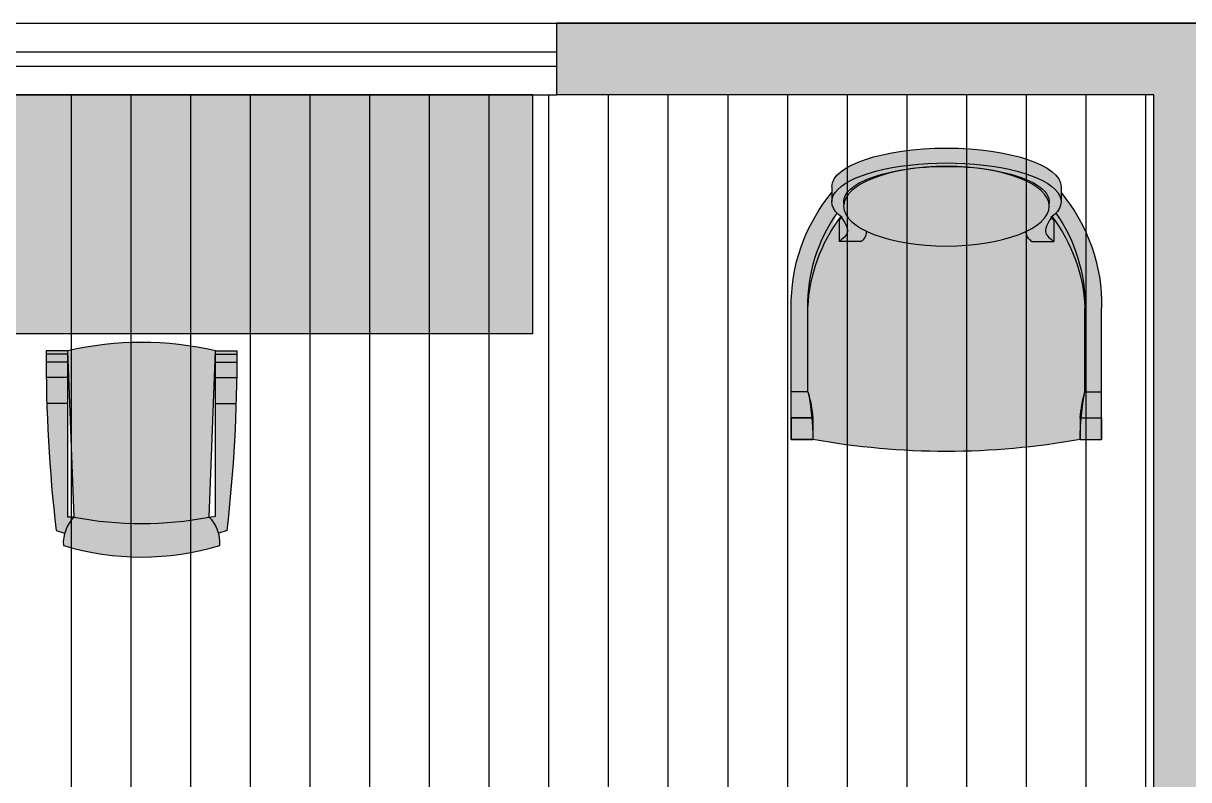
# Model space of a CAD drawing. Extents: x -39 to 242, y 20 to 69.
# Drawn here: x 96.422 to 98.862, y 53.278 to 54.861 of the extents above; entities that cross this region are included whole.
import ezdxf

# ---------------------------------------------------------------- set-up
doc = ezdxf.new("R2010")
doc.units = 0
doc.header["$MEASUREMENT"] = 0
for name, color, linetype in [('A6', 6, 'CONTINUOUS'), ('Esquadrias', 2, 'CONTINUOUS'), ('hatch', 1, 'CONTINUOUS'), ('MOBILIARIO', 2, 'CONTINUOUS')]:
    doc.layers.add(name, color=color, linetype=linetype)

# ---------------------------------------------------------------- blocks, each defined once
blk = doc.blocks.new('A$C580F1C87')
at = {"layer": 'MOBILIARIO'}
h = blk.add_hatch(color=37, dxfattribs=at)
h.set_gradient(color1=(125, 99, 49), color2=(202, 173, 119), rotation=45, tint=1, name='HEMISPHERICAL')
edge = h.paths.add_edge_path(flags=17)
edge.add_spline(control_points=[(0.117057102344063, 0.4664509290300884), (0.1169129812725487, 0.4670880399345947), (0.1167448514200373, 0.4677274736574191), (0.1165562085243437, 0.4683668143950399)], knot_values=[0.02603375905943588, 0.02603375905943588, 0.02603375905943588, 0.02603375905943588, 0.02795856948347051, 0.02795856948347051, 0.02795856948347051, 0.02795856948347051], degree=3, periodic=0)
edge.add_spline(control_points=[(0.1165562085243437, 0.4683668143950399), (0.1162939650709518, 0.469255599113751), (0.1159920793492688, 0.47014420413484), (0.1156599427836227, 0.4710261393159954)], knot_values=[0.02335796821645207, 0.02335796821645207, 0.02335796821645207, 0.02335796821645207, 0.02603375905943588, 0.02603375905943588, 0.02603375905943588, 0.02603375905943588], degree=3, periodic=0)
edge.add_spline(control_points=[(0.1156599427836227, 0.4710261393159954), (0.1152956508041711, 0.4719934580218705), (0.1148949670416641, 0.4729527529063944), (0.1144702831768427, 0.4738954604366086)], knot_values=[0.02042312380740886, 0.02042312380740886, 0.02042312380740886, 0.02042312380740886, 0.02335796821645206, 0.02335796821645206, 0.02335796821645206, 0.02335796821645206], degree=3, periodic=0)
edge.add_spline(control_points=[(0.1144702831768427, 0.4738954604366086), (0.1142229639707466, 0.4744444562832086), (0.1125460271146039, 0.4780113646216364), (0.1106238096382413, 0.4812629792385792), (0.1089077391939099, 0.4839078362837199)], knot_values=[0.009203632109875057, 0.009203632109875057, 0.009203632109875057, 0.009203632109875057, 0.01091277024605062, 0.02042312380740886, 0.02042312380740886, 0.02042312380740886, 0.02042312380740886], degree=3, periodic=0)
edge.add_spline(control_points=[(0.1089077391939099, 0.4839078362837199), (0.1078339935214672, 0.4855627239462592), (0.1067263137919099, 0.4871739913867259), (0.1056066401512226, 0.488769841364217)], knot_values=[0.003253001695012239, 0.003253001695012239, 0.003253001695012239, 0.003253001695012239, 0.009203632109875055, 0.009203632109875055, 0.009203632109875055, 0.009203632109875055], degree=3, periodic=0)
edge.add_spline(control_points=[(0.1056066401473572, 0.4887698413671728), (0.1037963750987956, 0.4873643275173549), (0.1018980162827461, 0.4859857250730784), (0.09999965746669659, 0.4846071226286881)], knot_values=[5.548930212849523, 5.548930212849523, 5.548930212849523, 5.548930212849523, 6.165193764456761, 6.165193764456761, 6.165193764456761, 6.165193764456761], degree=3, periodic=0)
edge.add_line((0.09999965746692396, 0.4846071226289155), (0.09999965746692396, 0.4396071226288427))
edge.add_spline(control_points=[(0.09999965746669659, 0.4396071226286153), (0.1011555925925904, 0.4404465714075059), (0.1023115277184274, 0.4412860201863396), (0.1034475739492109, 0.4421315447425513)], knot_values=[0.05789942953053773, 0.05789942953053773, 0.05789942953053773, 0.05789942953053773, 0.06165193764470684, 0.06165193764470684, 0.06165193764470684, 0.06165193764470684], degree=3, periodic=0)
edge.add_spline(control_points=[(0.1034475739492109, 0.4421315447425513), (0.1046445847400719, 0.4430224433612011), (0.1058195147323318, 0.4439200873528648), (0.1069490981877834, 0.4448315840729151)], knot_values=[0.0539455475638831, 0.0539455475638831, 0.0539455475638831, 0.0539455475638831, 0.05789942953053773, 0.05789942953053773, 0.05789942953053773, 0.05789942953053773], degree=3, periodic=0)
edge.add_spline(control_points=[(0.1069490981877834, 0.4448315840729151), (0.1079636206740133, 0.445650234447271), (0.1089415642439917, 0.4464800591654239), (0.1098660731935297, 0.4473262074076274)], knot_values=[0.05039441360938895, 0.05039441360938895, 0.05039441360938895, 0.05039441360938895, 0.05394554756388308, 0.05394554756388308, 0.05394554756388308, 0.05394554756388308], degree=3, periodic=0)
edge.add_spline(control_points=[(0.1098660731935297, 0.4473262074076274), (0.1113314757462831, 0.4486674035039186), (0.112662628273597, 0.4500496110924246), (0.1137924057640021, 0.4514933359189399)], knot_values=[0.04476565169795015, 0.04476565169795015, 0.04476565169795015, 0.04476565169795015, 0.05039441360938897, 0.05039441360938897, 0.05039441360938897, 0.05039441360938897], degree=3, periodic=0)
edge.add_spline(control_points=[(0.1137924057640021, 0.4514933359189399), (0.1141645631046799, 0.4519689099117272), (0.1145148693618125, 0.4524511591028499), (0.1148409252307943, 0.4529408164460165)], knot_values=[0.04291149450154427, 0.04291149450154427, 0.04291149450154427, 0.04291149450154427, 0.04476565169795015, 0.04476565169795015, 0.04476565169795015, 0.04476565169795015], degree=3, periodic=0)
edge.add_spline(control_points=[(0.1148409252307943, 0.4529408164460165), (0.1150891822238691, 0.4533136386253318), (0.115323380760799, 0.4536907554650043), (0.115542461798043, 0.454072490487988)], knot_values=[0.0414997502760413, 0.0414997502760413, 0.0414997502760413, 0.0414997502760413, 0.04291149450154428, 0.04291149450154428, 0.04291149450154428, 0.04291149450154428], degree=3, periodic=0)
edge.add_spline(control_points=[(0.115542461798043, 0.454072490487988), (0.1157039578228023, 0.4543538872237605), (0.1158572391030361, 0.4546377934482848), (0.1160018814246655, 0.4549243387530169)], knot_values=[0.04045908019640699, 0.04045908019640699, 0.04045908019640699, 0.04045908019640699, 0.0414997502760413, 0.0414997502760413, 0.0414997502760413, 0.0414997502760413], degree=3, periodic=0)
edge.add_spline(control_points=[(0.1160018814246655, 0.4549243387530169), (0.1161815757811837, 0.4552803242872869), (0.1163479367810965, 0.455640382974309), (0.1165001510281627, 0.4560047632950841)], knot_values=[0.03916621834089092, 0.03916621834089092, 0.03916621834089092, 0.03916621834089092, 0.04045908019640698, 0.04045908019640698, 0.04045908019640698, 0.04045908019640698], degree=3, periodic=0)
edge.add_spline(control_points=[(0.1165001510281627, 0.4560047632950841), (0.1166140537845877, 0.4562774310887789), (0.1167200349096902, 0.4565525188292554), (0.1168177535726613, 0.4568301306355806)], knot_values=[0.03819876271951234, 0.03819876271951234, 0.03819876271951234, 0.03819876271951234, 0.03916621834089093, 0.03916621834089093, 0.03916621834089093, 0.03916621834089093], degree=3, periodic=0)
edge.add_spline(control_points=[(0.1168177535726613, 0.4568301306355806), (0.1169094462279077, 0.4570906229805018), (0.1169938640413761, 0.4573533376870955), (0.1170707254278227, 0.4576183607757116)], knot_values=[0.03729096709391669, 0.03729096709391669, 0.03729096709391669, 0.03729096709391669, 0.03819876271951234, 0.03819876271951234, 0.03819876271951234, 0.03819876271951234], degree=3, periodic=0)
edge.add_spline(control_points=[(0.1170707254278227, 0.4576183607757116), (0.1171527230158063, 0.4579010938233523), (0.1172261205291534, 0.4581864540726315), (0.1172905760761296, 0.4584745459667374)], knot_values=[0.03632250874122781, 0.03632250874122781, 0.03632250874122781, 0.03632250874122781, 0.03729096709391667, 0.03729096709391667, 0.03729096709391667, 0.03729096709391667], degree=3, periodic=0)
edge.add_spline(control_points=[(0.1172905760761296, 0.4584745459667374), (0.1173509370350985, 0.4587443366024786), (0.1174034560327186, 0.45901652284698), (0.1174478522825666, 0.459291190476506)], knot_values=[0.03541557244771799, 0.03541557244771799, 0.03541557244771799, 0.03541557244771799, 0.03632250874122782, 0.03632250874122782, 0.03632250874122782, 0.03632250874122782], degree=3, periodic=0)
edge.add_spline(control_points=[(0.1174478522825666, 0.459291190476506), (0.1174625640505838, 0.4593822082194379), (0.1175063983841937, 0.4596717667184862), (0.117541156377456, 0.4599640979117225), (0.1175608369595693, 0.4601654704991915)], knot_values=[0.0344623211112547, 0.0344623211112547, 0.0344623211112547, 0.0344623211112547, 0.0347628563238375, 0.03541557244771799, 0.03541557244771799, 0.03541557244771799, 0.03541557244771799], degree=3, periodic=0)
edge.add_spline(control_points=[(0.1175608369595693, 0.4601654704991915), (0.1175886176190488, 0.460449723437705), (0.1176081907159983, 0.460736378939373), (0.1176199396591073, 0.4610251720416159)], knot_values=[0.03354096196040653, 0.03354096196040653, 0.03354096196040653, 0.03354096196040653, 0.0344623211112547, 0.0344623211112547, 0.0344623211112547, 0.0344623211112547], degree=3, periodic=0)
edge.add_spline(control_points=[(0.1176199396591073, 0.4610251720416159), (0.1176320833438922, 0.4613236680301611), (0.1176358682898808, 0.4616244476707152), (0.1176317178640147, 0.4619272183866769)], knot_values=[0.03258864693489131, 0.03258864693489131, 0.03258864693489131, 0.03258864693489131, 0.03354096196040654, 0.03354096196040654, 0.03354096196040654, 0.03354096196040654], degree=3, periodic=0)
edge.add_spline(control_points=[(0.1176317178640147, 0.4619272183866769), (0.117625730927216, 0.462363961311496), (0.1176032323089657, 0.4628048472056889), (0.117565492737981, 0.4632489979052252)], knot_values=[0.03121494456643771, 0.03121494456643771, 0.03121494456643771, 0.03121494456643771, 0.0325886469348913, 0.0325886469348913, 0.0325886469348913, 0.0325886469348913], degree=3, periodic=0)
edge.add_spline(control_points=[(0.117565492737981, 0.4632489979052252), (0.1175260335047597, 0.4637133870222101), (0.1174699127185477, 0.4641813452550991), (0.1173985828519335, 0.4646518688419405)], knot_values=[0.02977864731270111, 0.02977864731270111, 0.02977864731270111, 0.02977864731270111, 0.03121494456643771, 0.03121494456643771, 0.03121494456643771, 0.03121494456643771], degree=3, periodic=0)
edge.add_spline(control_points=[(0.1173985828519335, 0.4646518688419405), (0.1173081935481832, 0.4652481169698035), (0.1171933815140278, 0.4658484845411976), (0.117057102344063, 0.4664509290300884)], knot_values=[0.02795856948347051, 0.02795856948347051, 0.02795856948347051, 0.02795856948347051, 0.02977864731270111, 0.02977864731270111, 0.02977864731270111, 0.02977864731270111], degree=3, periodic=0)
edge = h.paths.add_edge_path()
edge.add_spline(control_points=[(0.5499996574667421, 0.4846071226286881), (0.5481012986506926, 0.4859857250730784), (0.5462029398346431, 0.4873643275173549), (0.5443926747860814, 0.4887698413671728)], knot_values=[5.548930212843207, 5.548930212843207, 5.548930212843207, 5.548930212843207, 6.165193764456761, 6.165193764456761, 6.165193764456761, 6.165193764456761], degree=3, periodic=0)
edge.add_spline(control_points=[(0.5443926747822161, 0.488769841364217), (0.5432730051269345, 0.4871739970669751), (0.5421653292973474, 0.485562735416579), (0.5410915872051874, 0.4839078539549178)], knot_values=[0.00325300169500934, 0.00325300169500934, 0.00325300169500934, 0.00325300169500934, 0.009203610929185915, 0.009203610929185915, 0.009203610929185915, 0.009203610929185915], degree=3, periodic=0)
edge.add_spline(control_points=[(0.5410915872051874, 0.4839078539549178), (0.5399711059568517, 0.4821809367934975), (0.538887576961713, 0.4804065196975102), (0.5378659317374286, 0.4785525546763552)], knot_values=[0.009203610929185915, 0.009203610929185915, 0.009203610929185915, 0.009203610929185915, 0.01541324554400664, 0.01541324554400664, 0.01541324554400664, 0.01541324554400664], degree=3, periodic=0)
edge.add_spline(control_points=[(0.5378659317374286, 0.4785525546763552), (0.5373228747628218, 0.4775670769277554), (0.5365251596323333, 0.4760372006847433), (0.5357763514893463, 0.4744444574035356), (0.535529032521481, 0.4738954621344647)], knot_values=[0.01541324554400664, 0.01541324554400664, 0.01541324554400664, 0.01541324554400664, 0.0187139856712333, 0.02042312204545814, 0.02042312204545814, 0.02042312204545814, 0.02042312204545814], degree=3, periodic=0)
edge.add_spline(control_points=[(0.535529032521481, 0.4738954621344647), (0.5351043488287814, 0.4729527550701391), (0.5347036652082693, 0.47199346066202), (0.5343393733230641, 0.4710261424309579)], knot_values=[0.02042312204545814, 0.02042312204545814, 0.02042312204545814, 0.02042312204545814, 0.02335796506618515, 0.02335796506618515, 0.02335796506618515, 0.02335796506618515], degree=3, periodic=0)
edge.add_spline(control_points=[(0.5343393733230641, 0.4710261424309579), (0.5340072366865911, 0.4701442072666282), (0.5337053508829968, 0.4692556022547478), (0.5334431073365522, 0.4683668175375715)], knot_values=[0.02335796506618515, 0.02335796506618515, 0.02335796506618515, 0.02335796506618515, 0.0260337559058273, 0.0260337559058273, 0.0260337559058273, 0.0260337559058273], degree=3, periodic=0)
edge.add_spline(control_points=[(0.5334431073365522, 0.4683668175375715), (0.5332544638106356, 0.467727474892115), (0.5330863334446576, 0.4670880392569075), (0.5329422120076401, 0.4664509264571848)], knot_values=[0.0260337559058273, 0.0260337559058273, 0.0260337559058273, 0.0260337559058273, 0.02795857207447884, 0.02795857207447884, 0.02795857207447884, 0.02795857207447884], degree=3, periodic=0)
edge.add_spline(control_points=[(0.5329422120076401, 0.4664509264571848), (0.5328059333631927, 0.4658484840272763), (0.5326911217124461, 0.4652481185036095), (0.5326007326197555, 0.4646518723913005)], knot_values=[0.02795857207447884, 0.02795857207447884, 0.02795857207447884, 0.02795857207447884, 0.02977864370111573, 0.02977864370111573, 0.02977864370111573, 0.02977864370111573], degree=3, periodic=0)
edge.add_spline(control_points=[(0.5326007326197555, 0.4646518723913005), (0.5325294031071053, 0.4641813516310549), (0.532473282487615, 0.4637133961912809), (0.5324338232076684, 0.4632490098157405)], knot_values=[0.02977864370111573, 0.02977864370111573, 0.02977864370111573, 0.02977864370111573, 0.03121493228707994, 0.03121493228707994, 0.03121493228707994, 0.03121493228707994], degree=3, periodic=0)
edge.add_spline(control_points=[(0.5324338232076684, 0.4632490098157405), (0.5323960830276064, 0.4628048550951576), (0.5323735840606787, 0.4623639652302813), (0.5323675970699924, 0.4619272184086753)], knot_values=[0.03121493228707994, 0.03121493228707994, 0.03121493228707994, 0.03121493228707994, 0.0325886469117795, 0.0325886469117795, 0.0325886469117795, 0.0325886469117795], degree=3, periodic=0)
edge.add_spline(control_points=[(0.5323675970699924, 0.4619272184086753), (0.5323634466438989, 0.4616244477033433), (0.5323672315890917, 0.4613236680733053), (0.5323793752723986, 0.4610251720950487)], knot_values=[0.0325886469117795, 0.0325886469117795, 0.0325886469117795, 0.0325886469117795, 0.03354096190351095, 0.03354096190351095, 0.03354096190351095, 0.03354096190351095], degree=3, periodic=0)
edge.add_spline(control_points=[(0.5323793752723986, 0.4610251720950487), (0.5323911242562644, 0.4607363779667821), (0.5324106974496203, 0.4604497214542675), (0.532438478265135, 0.4601654675229838)], knot_values=[0.03354096190351095, 0.03354096190351095, 0.03354096190351095, 0.03354096190351095, 0.03446232432680729, 0.03446232432680729, 0.03446232432680729, 0.03446232432680729], degree=3, periodic=0)
edge.add_spline(control_points=[(0.532438478265135, 0.4601654675229838), (0.5324581587908028, 0.4599640959394264), (0.532492916697322, 0.4596717657424279), (0.5325367508829686, 0.459382208220859), (0.5325514626509289, 0.4592911904786092)], knot_values=[0.03446232432680729, 0.03446232432680729, 0.03446232432680729, 0.03446232432680729, 0.03511503723508275, 0.03541557244533784, 0.03541557244533784, 0.03541557244533784, 0.03541557244533784], degree=3, periodic=0)
edge.add_spline(control_points=[(0.5325514626509289, 0.4592911904786092), (0.5325958589000948, 0.4590165228530054), (0.5326483778968054, 0.4587443366123694), (0.5327087388545806, 0.4584745459804367)], knot_values=[0.03541557244533784, 0.03541557244533784, 0.03541557244533784, 0.03541557244533784, 0.03632250872579689, 0.03632250872579689, 0.03632250872579689, 0.03632250872579689], degree=3, periodic=0)
edge.add_spline(control_points=[(0.5327087388545806, 0.4584745459804367), (0.5327731944021252, 0.4581864540822949), (0.532846591916325, 0.4579010938290367), (0.5329285895054454, 0.4576183607775306)], knot_values=[0.03632250872579689, 0.03632250872579689, 0.03632250872579689, 0.03632250872579689, 0.03729096709162221, 0.03729096709162221, 0.03729096709162221, 0.03729096709162221], degree=3, periodic=0)
edge.add_spline(control_points=[(0.5329285895054454, 0.4576183607775306), (0.5330054508921194, 0.4573533376880619), (0.533089868705872, 0.4570906229806724), (0.5331815613614026, 0.4568301306350122)], knot_values=[0.03729096709162221, 0.03729096709162221, 0.03729096709162221, 0.03729096709162221, 0.03819876271997529, 0.03819876271997529, 0.03819876271997529, 0.03819876271997529], degree=3, periodic=0)
edge.add_spline(control_points=[(0.5331815613614026, 0.4568301306350122), (0.5332792800257948, 0.4565525188246511), (0.5333852611525458, 0.4562774310801956), (0.5334991639108466, 0.4560047632826354)], knot_values=[0.03819876271997529, 0.03819876271997529, 0.03819876271997529, 0.03819876271997529, 0.03916621835541904, 0.03916621835541904, 0.03916621835541904, 0.03916621835541904], degree=3, periodic=0)
edge.add_spline(control_points=[(0.5334991639108466, 0.4560047632826354), (0.5337739007704272, 0.4553470804000312), (0.5340947247972281, 0.4547034764980253), (0.53445685313892, 0.4540724904825311)], knot_values=[0.03916621835541904, 0.03916621835541904, 0.03916621835541904, 0.03916621835541904, 0.04149975028265911, 0.04149975028265911, 0.04149975028265911, 0.04149975028265911], degree=3, periodic=0)
edge.add_spline(control_points=[(0.53445685313892, 0.4540724904825311), (0.5346759341751408, 0.4536907554615937), (0.534910132710877, 0.4533136386238539), (0.5351583897026444, 0.4529408164464712)], knot_values=[0.04149975028265911, 0.04149975028265911, 0.04149975028265911, 0.04149975028265911, 0.04291149450084599, 0.04291149450084599, 0.04291149450084599, 0.04291149450084599], degree=3, periodic=0)
edge.add_spline(control_points=[(0.5351583897026444, 0.4529408164464712), (0.5354844455719672, 0.4524511591028499), (0.5358347518294408, 0.4519689099113293), (0.5362069091704598, 0.4514933359180873)], knot_values=[0.04291149450084599, 0.04291149450084599, 0.04291149450084599, 0.04291149450084599, 0.0447656516989084, 0.0447656516989084, 0.0447656516989084, 0.0447656516989084], degree=3, periodic=0)
edge.add_spline(control_points=[(0.5362069091704598, 0.4514933359180873), (0.5366658490046916, 0.4509068639463294), (0.5371580189127485, 0.4503305432941715), (0.5376789193052787, 0.4497629994004342)], knot_values=[0.0447656516989084, 0.0447656516989084, 0.0447656516989084, 0.0447656516989084, 0.04705217544375991, 0.04705217544375991, 0.04705217544375991, 0.04705217544375991], degree=3, periodic=0)
edge.add_spline(control_points=[(0.5376789193052787, 0.4497629994004342), (0.5384403254421386, 0.4489334139176435), (0.5392631171536664, 0.448122580863469), (0.5401332417989124, 0.4473262073539672)], knot_values=[0.04705217544375991, 0.04705217544375991, 0.04705217544375991, 0.04705217544375991, 0.05039441368427568, 0.05039441368427568, 0.05039441368427568, 0.05039441368427568], degree=3, periodic=0)
edge.add_spline(control_points=[(0.5401332417989124, 0.4473262073539672), (0.542087111899832, 0.4455379458700577), (0.5442796487175201, 0.443822593707182), (0.5465517411071801, 0.442131544651204)], knot_values=[0.05039441368427568, 0.05039441368427568, 0.05039441368427568, 0.05039441368427568, 0.05789942966558515, 0.05789942966558515, 0.05789942966558515, 0.05789942966558515], degree=3, periodic=0)
edge.add_spline(control_points=[(0.5465517411071801, 0.442131544651204), (0.5476877872984005, 0.4412860201258582), (0.5488437223825713, 0.4404465713772652), (0.5499996574667421, 0.4396071226286153)], knot_values=[0.05789942966558515, 0.05789942966558515, 0.05789942966558515, 0.05789942966558515, 0.06165193764450454, 0.06165193764450454, 0.06165193764450454, 0.06165193764450454], degree=3, periodic=0)
edge.add_line((0.5499996574668558, 0.4396071226284448), (0.5499996574669126, 0.4846071226284607))
edge = h.paths.add_edge_path()
edge.add_ellipse((0.324999657466833, 0.5540136114290704), major_axis=(-0.2400000000000091, 6.196417077358977e-15), ratio=0.3374440364905585, start_angle=180.0000000000044, end_angle=360.0000000000044)
edge.add_line((0.08499965746688076, 0.5540136114282177), (0.08499965746676708, 0.5227699674463224))
edge.add_ellipse((0.324999657466833, 0.5227699674473456), major_axis=(0.2400000000000145, 8.967533746823671e-15), ratio=0.337444036490551, start_angle=-6.423306331271306e-12, end_angle=179.9999999999937, ccw=False)
edge.add_line((0.5649996574667853, 0.5227699674471751), (0.5649996574667853, 0.5540136114287861))
edge = h.paths.add_edge_path()
edge.add_ellipse((0.324999657466833, 0.5227699674473456), major_axis=(0.2400000000000145, 8.967533746823671e-15), ratio=0.337444036490551, start_angle=-6.344284542676683e-12, end_angle=179.9999999999937)
edge.add_ellipse((0.324999657466833, 0.5227699674473456), major_axis=(0.2400000000000145, 8.967533746823671e-15), ratio=0.337444036490551, start_angle=179.9999999999937, end_angle=197.3374361724247)
edge.add_ellipse((0.324999657466833, 0.5227699674473456), major_axis=(0.2400000000000145, 8.967533746823671e-15), ratio=0.337444036490551, start_angle=197.3374361724247, end_angle=202.8065977815388)
edge.add_ellipse((0.324999657466833, 0.5227699674473456), major_axis=(0.2400000000000145, 8.967533746823671e-15), ratio=0.337444036490551, start_angle=202.8065977815388, end_angle=204.3599507814526)
edge.add_spline(control_points=[(0.1063663307929801, 0.4893656180703942), (0.1061150136867468, 0.4891664414081447), (0.1058617013360958, 0.4889678742649721), (0.1056066401473572, 0.4887698413671728)], knot_values=[5.462100433867231, 5.462100433867231, 5.462100433867231, 5.462100433867231, 5.548930212849523, 5.548930212849523, 5.548930212849523, 5.548930212849523], degree=3, periodic=0)
edge.add_spline(control_points=[(0.1056066401629323, 0.4887698413476187), (0.1085157867550492, 0.4846234889144512), (0.1143441061195745, 0.4758641898145015), (0.1214009229106523, 0.4551488824919261), (0.1081741728523866, 0.445543517158967), (0.09999965746669659, 0.4396071226286153)], knot_values=[0.00325300171574281, 0.00325300171574281, 0.00325300171574281, 0.00325300171574281, 0.0187139856712333, 0.0351150372351352, 0.06165193764470683, 0.06165193764470683, 0.06165193764470683, 0.06165193764470683], degree=3, periodic=0)
edge.add_line((0.09999965746675343, 0.4396071226286722), (0.1467001024365118, 0.4396071226286722))
edge.add_spline(control_points=[(0.1467001024363981, 0.4396071226286153), (0.1493198870371089, 0.4419965530702825), (0.154962042532361, 0.4471426013727182), (0.1585563091091444, 0.4557928461503593), (0.1576486622582252, 0.4604050514995492), (0.1574871492241527, 0.461027652417954)], knot_values=[0, 0, 0, 0, 1.070723952114117, 2.305987686535997, 2.50029710637388, 2.50029710637388, 2.50029710637388, 2.50029710637388], degree=3, periodic=0)
edge.add_ellipse((0.324999657466833, 0.5133867389354805), major_axis=(-0.2152321490675036, 1.191086933999581e-13), ratio=0.3874261308547271, start_angle=356.0907440081758, end_angle=398.89594595791317, ccw=False)
edge.add_ellipse((0.324999657466833, 0.5227699674472319), major_axis=(-0.2149999999999972, 1.316451830359038e-17), ratio=0.3442015359861409, start_angle=270, end_angle=362.86448113435824, ccw=False)
edge.add_ellipse((0.324999657466833, 0.5227699674472319), major_axis=(-0.2149999999999972, 1.316451830359038e-17), ratio=0.3442015359861409, start_angle=177.1355188656417, end_angle=270, ccw=False)
edge.add_ellipse((0.324999657466833, 0.5133867389354805), major_axis=(-0.2152321490675036, 1.191086933999581e-13), ratio=0.3874261308547271, start_angle=141.1040540420409, end_angle=183.909255991818, ccw=False)
edge.add_spline(control_points=[(0.4925121657092859, 0.461027652417954), (0.4923506526752135, 0.4604050514995492), (0.4914430058245216, 0.4557928461503593), (0.4950372724010776, 0.4471426013727182), (0.5006794278963298, 0.4419965530702825), (0.5032992124970406, 0.4396071226286153)], knot_values=[0, 0, 0, 0, 0.194309419838238, 1.429573154260118, 2.500297106374235, 2.500297106374235, 2.500297106374235, 2.500297106374235], degree=3, periodic=0)
edge.add_line((0.5032992124970974, 0.4396071226286153), (0.5499996574667989, 0.4396071226286722))
edge.add_spline(control_points=[(0.5499996574667421, 0.4396071226286153), (0.5418251420812226, 0.445543517158967), (0.5285983920231843, 0.4551488824919829), (0.5356552088138642, 0.4758641898145015), (0.5414835281785031, 0.4846234889143943), (0.5443926747705063, 0.4887698413475619)], knot_values=[0.003253001715719392, 0.003253001715719392, 0.003253001715719392, 0.003253001715719392, 0.02978990212514118, 0.04619095368899062, 0.06165193764450454, 0.06165193764450454, 0.06165193764450454, 0.06165193764450454], degree=3, periodic=0)
edge.add_spline(control_points=[(0.5443926747860814, 0.4887698413671728), (0.544137613597286, 0.4889678742649721), (0.5438843012466918, 0.4891664414081447), (0.5436329841404586, 0.4893656180703942)], knot_values=[5.462100433867231, 5.462100433867231, 5.462100433867231, 5.462100433867231, 5.548930212843207, 5.548930212843207, 5.548930212843207, 5.548930212843207], degree=3, periodic=0)
edge.add_ellipse((0.324999657466833, 0.5227699674473456), major_axis=(0.2400000000000145, 8.967533746823671e-15), ratio=0.337444036490551, start_angle=-24.35995078142114, end_angle=-22.80659778184085)
edge.add_ellipse((0.324999657466833, 0.5227699674473456), major_axis=(0.2400000000000145, 8.967533746823671e-15), ratio=0.337444036490551, start_angle=-22.80659778184085, end_angle=-17.33743617245401)
edge.add_ellipse((0.324999657466833, 0.5227699674473456), major_axis=(0.2400000000000145, 8.967533746823671e-15), ratio=0.337444036490551, start_angle=-17.33743617245401, end_angle=-6.344284542676683e-12)
h = blk.add_hatch(color=254, dxfattribs=at)
h.set_gradient(color1=(220, 219, 188), color2=(214, 214, 214), rotation=90.00000000000003, tint=1, name='SPHERICAL')
edge = h.paths.add_edge_path()
edge.add_ellipse((0.324999657466833, 0.5133867389354805), major_axis=(0.2152321490674468, -1.10704717803447e-13), ratio=0.3874261308548294, start_angle=218.8959459578122, end_angle=321.1040540420711)
edge.add_ellipse((0.324999657466833, 0.5133867389354805), major_axis=(0.2152321490674468, -1.10704717803447e-13), ratio=0.3874261308548294, start_angle=321.1040540420711, end_angle=363.909255991653)
edge.add_ellipse((0.324999657466833, 0.5133867389354805), major_axis=(0.2152321490674468, -1.10704717803447e-13), ratio=0.3874261308548294, start_angle=363.909255991653, end_angle=450.0000000000761)
edge.add_ellipse((0.324999657466833, 0.5133867389354805), major_axis=(0.2152321490674468, -1.10704717803447e-13), ratio=0.3874261308548294, start_angle=450.0000000000761, end_angle=536.090744008419)
edge.add_ellipse((0.324999657466833, 0.5133867389354805), major_axis=(0.2152321490674468, -1.10704717803447e-13), ratio=0.3874261308548294, start_angle=536.090744008419, end_angle=578.8959459578122)
h = blk.add_hatch(color=37, dxfattribs=at)
h.set_gradient(color1=(125, 99, 49), color2=(202, 173, 119), rotation=45, tint=1, name='HEMISPHERICAL')
h.paths.add_polyline_path([(0.03499965746692624, 0.1250001801867597), (-3.425332693041128e-07, 0.1250001801867029), (-3.425333261475316e-07, 0.07000018018669607), (0.04306481785914684, 0.07000018018669607, 0.02835693866859025)])
h.paths.add_polyline_path([(0.04306481785909, 0.07000018018669607), (-3.425332124606939e-07, 0.07000018018669607), (-3.42533155617275e-07, 0.02500018018679384), (0.0449996574668603, 0.025000180186737), (0.0449996574668603, 0.027906649544434, 0.02148829112758277)])
h.paths.add_polyline_path([(0.6499996574669922, 0.1250001801867597), (0.6149996574667966, 0.1250001801867597, 0.02835693866858188), (0.6069344970746897, 0.07000018018669607), (0.6499996574668216, 0.07000018018669607)])
h.paths.add_polyline_path([(0.6499996574669353, 0.07000018018675291), (0.6069344970747466, 0.07000018018669607, 0.02148829116694643), (0.6049996574668057, 0.02790664946724064), (0.6049996574667489, 0.02500018018668015), (0.6499996574668216, 0.025000180186737)])
edge = h.paths.add_edge_path()
edge.add_line((0.5649996574668421, 0.541909271095733), (0.5649996574667853, 0.5227699674462656))
edge.add_ellipse((0.324999657466833, 0.5227699674473456), major_axis=(0.2400000000000145, 8.967533746823671e-15), ratio=0.337444036490551, start_angle=-17.337436172453977, end_angle=-6.423306331271306e-12, ccw=False)
edge.add_arc((0.2815531712240045, 0.3064263661383393), 0.3335025225023509, -1.0503371316038965, 35.19328985519422, ccw=False)
edge.add_line((0.6149996574667966, 0.3003129932749857), (0.6149996574667966, 0.1250001801867597))
edge.add_line((0.6149996574667966, 0.1250001801867597), (0.6499996574668216, 0.1250001801867029))
edge.add_line((0.6499996574668216, 0.1250001801867029), (0.6499996574668785, 0.2647743737389305))
edge.add_line((0.6499996574668785, 0.2647743737389305), (0.6499996574668785, 0.3000001801862595))
edge.add_arc((0.2815531712240613, 0.3064263661382824), 0.3685025225023341, 359.0007883931622, 399.7192719134772)
edge = h.paths.add_edge_path()
edge.add_ellipse((0.324999657466833, 0.5227699674473456), major_axis=(0.2400000000000145, 8.967533746823671e-15), ratio=0.337444036490551, start_angle=179.9999999999937, end_angle=197.3374361724247, ccw=False)
edge.add_line((0.08499965746676708, 0.5227699674478004), (0.08499965746682392, 0.5419092710957898))
edge.add_arc((0.3684461437096047, 0.3064263661383393), 0.3685025225023341, 140.2807280865229, 180.9992116068467)
edge.add_line((-3.425332124606939e-07, 0.3000001801862595), (-3.425332693041128e-07, 0.1250001801867597))
edge.add_line((-3.425332693041128e-07, 0.1250001801867597), (0.03499965746686939, 0.1250001801867597))
edge.add_line((0.03499965746686939, 0.1250001801867597), (0.03499965746686939, 0.3003129932750426))
edge.add_arc((0.3684461437096047, 0.306426366138453), 0.333502522502351, 144.8067101448138, 181.0503371316138, ccw=False)
edge = h.paths.add_edge_path()
edge.add_ellipse((0.324999657466833, 0.5227699674473456), major_axis=(0.2400000000000145, 8.967533746823671e-15), ratio=0.337444036490551, start_angle=197.3374361724247, end_angle=202.8065977815388, ccw=False)
edge.add_arc((0.3684461437096047, 0.306426366138453), 0.3335025225023511, 144.8067101448137, 181.0142956601373)
edge.add_arc((0.3746961305076866, 0.2859411082031329), 0.3400130671264626, 142.8285323890702, 177.5420867148496, ccw=False)
edge = h.paths.add_edge_path()
edge.add_ellipse((0.324999657466833, 0.5227699674473456), major_axis=(0.2400000000000145, 8.967533746823671e-15), ratio=0.337444036490551, start_angle=-22.80659778184088, end_angle=-17.337436172453977, ccw=False)
edge.add_arc((0.2753031844263205, 0.2859411082017687), 0.3400130671264625, 2.457913285994607, 37.171467611140486, ccw=False)
edge.add_arc((0.2815531712240613, 0.3064263661382824), 0.3335025225023509, 358.985704340517, 395.1932898552078)
h = blk.add_hatch(color=254, dxfattribs=at)
h.set_gradient(color1=(220, 219, 188), color2=(214, 214, 214), rotation=90.00000000000003, tint=1, name='SPHERICAL')
edge = h.paths.add_edge_path()
edge.add_ellipse((0.324999657466833, 0.5133867389354805), major_axis=(0.2152321490674468, -1.107047178034469e-13), ratio=0.3874261308548294, start_angle=218.8959459578122, end_angle=321.10405404207114, ccw=False)
edge.add_spline(control_points=[(0.1574871492241527, 0.461027652417954), (0.1576486622582252, 0.4604050514995492), (0.1585563091091444, 0.4557928461503593), (0.154962042532361, 0.4471426013727182), (0.1493198870371089, 0.4419965530702825), (0.1467001024363981, 0.4396071226286153)], knot_values=[0, 0, 0, 0, 0.1943094198378832, 1.429573154259763, 2.50029710637388, 2.50029710637388, 2.50029710637388, 2.50029710637388], degree=3, periodic=0)
edge.add_line((0.1467001024363981, 0.4396071226286722), (0.09999965746692396, 0.4396071226286153))
edge.add_line((0.09999965746692396, 0.4396071226286153), (0.09999965746692396, 0.486317587649296))
edge.add_arc((0.3746961305075729, 0.2859411082018255), 0.3400130671264622, 143.8912362612209, 177.5272800693195)
edge.add_line((0.03499965746686939, 0.3006105328822173), (0.03499965746686939, 0.1250001801867597))
edge.add_arc((-0.2324411570623397, 0.04796548663631484), 0.2783144503730453, 4.540970126682225, 16.068722810602708, ccw=False)
edge.add_line((0.0449996574668603, 0.07000018018618448), (0.0449996574668603, 0.02790664956336286))
edge.add_arc((-0.4454679958066663, 0.02645341485583685), 0.4904698062049743, -0.1697644461668233, 0.16976445065569123, ccw=False)
edge.add_arc((0.324999657466833, 1.580500180186561), 1.580499999999796, 259.7956694952875, 280.2043305047209)
edge.add_arc((1.09546731074056, 0.02645341485600738), 0.4904698062049749, 179.8302355583021, 180.1697644461801, ccw=False)
edge.add_line((0.6049996574668057, 0.02790664948685162), (0.6049996574668057, 0.07000018018669607))
edge.add_arc((0.882440471995892, 0.04796548663540534), 0.278314450373046, 163.9312771893121, 175.4590298730242, ccw=False)
edge.add_line((0.6149996574667966, 0.1250001801862481), (0.6149996574667966, 0.30061053288739))
edge.add_arc((0.2753031844263205, 0.2859411082017118), 0.3400130671264625, 2.472719931572176, 36.1087637387868)
edge.add_line((0.5499996574669694, 0.4863175876492392), (0.5499996574669694, 0.4396071226285585))
edge.add_line((0.5499996574669694, 0.4396071226285585), (0.5032992124970406, 0.4396071226285585))
edge.add_spline(control_points=[(0.5032992124970406, 0.4396071226286153), (0.5006794278963298, 0.4419965530702825), (0.4950372724010776, 0.4471426013727182), (0.4914430058245216, 0.4557928461503593), (0.4923506526752135, 0.4604050514995492), (0.4925121657092859, 0.461027652417954)], knot_values=[0, 0, 0, 0, 1.070723952114117, 2.305987686535997, 2.500297106374235, 2.500297106374235, 2.500297106374235, 2.500297106374235], degree=3, periodic=0)
for p, q in [((0.08499965746682392, 0.5540136114290704), (0.08499965746682392, 0.5227699674473456)), ((0.5649996574668421, 0.5540136114290704), (0.5649996574668421, 0.5227699674473456)), ((0.5649996574668421, 0.5540136114290704), (0.5649996574668421, 0.5227699674473456)), ((0.09999965746692396, 0.4846071226286881), (0.09999965746692396, 0.4396071226286153)), ((0.5499996574669694, 0.4846071226286881), (0.5499996574669694, 0.4396071226286153)), ((0.1467001024366255, 0.4396071226286153), (0.09999965746692396, 0.4396071226286153)), ((0.5032992124970406, 0.4396071226286153), (0.5499996574669694, 0.4396071226286153)), ((-3.425332124606939e-07, 0.025000180186737), (-3.425332124606939e-07, 0.3000001801862595)), ((0.03499965746686939, 0.1250001801867597), (0.03499965746686939, 0.3000001801862595)), ((0.6149996574667966, 0.1250001801867597), (0.6149996574667966, 0.3000001801862595)), ((0.6499996574668785, 0.025000180186737), (0.6499996574668785, 0.3000001801862595)), ((-3.425332124606939e-07, 0.07000018018669607), (-3.425332124606939e-07, 0.2500001801852818)), ((0.6499996574668785, 0.07000018018669607), (0.6499996574668785, 0.2647743737389305)), ((0.03499965746686939, 0.1250001801867597), (-3.425332124606939e-07, 0.1250001801867597)), ((0.6149996574667966, 0.1250001801867597), (0.6499996574668785, 0.1250001801867597)), ((-3.425332124606939e-07, 0.07000018018669607), (-3.425332124606939e-07, 0.025000180186737)), ((0.0449996574668603, 0.07000018018669607), (-3.425332124606939e-07, 0.07000018018669607)), ((0.0449996574668603, 0.07000018018669607), (0.0449996574668603, 0.025000180186737)), ((0.6499996574668785, 0.07000018018669607), (0.6049996574668057, 0.07000018018669607)), ((0.6049996574668057, 0.07000018018669607), (0.6049996574668057, 0.025000180186737)), ((0.6049996574668057, 0.07000018018669607), (0.6049996574668057, 0.025000180186737)), ((0.6049996574668057, 0.07000018018669607), (0.6499996574668785, 0.07000018018669607)), ((0.6499996574668785, 0.07000018018669607), (0.6499996574668785, 0.025000180186737)), ((0.0449996574668603, 0.025000180186737), (-3.425332124606939e-07, 0.025000180186737)), ((0.6499996574668785, 0.025000180186737), (0.6049996574668057, 0.025000180186737)), ((0.6049996574668057, 0.025000180186737), (0.6499996574668785, 0.025000180186737))]:
    blk.add_line(p, q, dxfattribs=at)
for centre, radius, start, end in [((0.3684461437096616, 0.3064263661383961), 0.3685025225023531, 140.2807280865353, 180.9992116068665), ((0.2815531712240045, 0.3064263661383961), 0.3685025225023531, 359.0007883931335, 39.7192719134647), ((0.2815531712240045, 0.3064263661383961), 0.3335025225023531, 39.33148943258204, 39.7192719134647), ((0.3684461437096616, 0.3064263661383961), 0.3335025225023531, 144.8067101448229, 180.9992116068665), ((0.3746961305075729, 0.2859411082018255), 0.3400130671264266, 142.828532388889, 177.5272800691247), ((0.2753031844263205, 0.2859411082018255), 0.3400130671264266, 2.472719930875281, 37.17146761111105), ((0.2815531712240045, 0.3064263661383961), 0.3335025225023531, 359.0007883931335, 35.19328985517711), ((-0.4454679958066663, 0.02645341485941799), 0.4904698062049567, 359.8302355534179, 11.59095072158006), ((-0.2324411570623397, 0.04796548663597378), 0.2783144503730453, 4.540970126859674, 16.0687228106652), ((1.09546731074056, 0.02645341485941799), 0.4904698062049567, 168.4090492784199, 180.1697644465821), ((0.8824404719960057, 0.04796548663597378), 0.2783144503730453, 163.9312771893348, 175.4590298731403), ((0.324999657466833, 1.580500180186675), 1.580499999999981, 259.7956694952791, 280.2043305047209)]:
    blk.add_arc(centre, radius, start, end, dxfattribs=at)
for centre, major_axis, ratio, start_param, end_param in [((0.324999657466833, 0.5540136114290704), (-0.24, 0), 0.3374440364905003, 3.141592653589793, 6.283185307179586), ((0.324999657466833, 0.5227699674473456), (-0.24, 0), 0.3374440364905003, 2.716431306830515, 6.708346653939641), ((0.324999657466833, 0.5227699674472319), (-0.215, 0), 0.3442015359860202, 3.091598026433679, 6.333179934335701)]:
    blk.add_ellipse(centre, major_axis=major_axis, ratio=ratio, start_param=start_param, end_param=end_param, dxfattribs=at)
blk.add_ellipse((0.324999657466833, 0.5133867389354805), major_axis=(-0.2152321490674786, 0), ratio=0.3874261308547403, dxfattribs=at)
for points in [[(0.1037632122136074, 0.4913778128131412), (0.1137063544936154, 0.4755238801369046), (0.1174893015218004, 0.4595650642602891), (0.09999965746669659, 0.4396071226286153)], [(0.5462361027198313, 0.4913778128131412), (0.5362929604398232, 0.4755238801369046), (0.5325100134118657, 0.4595650642602891), (0.5499996574667421, 0.4396071226286153)]]:
    blk.add_spline(points, degree=3, dxfattribs=at)
for points in [[(0.1063663307929801, 0.4893656180703942), (0.1043313217980995, 0.4877528098322159), (0.102165489632398, 0.4861799662305089), (0.09999965746669659, 0.4846071226286881)], [(0.5436329841404586, 0.4893656180703942), (0.5456679931353392, 0.4877528098322159), (0.5478338253010406, 0.4861799662305089), (0.5499996574667421, 0.4846071226286881)]]:
    blk.add_open_spline(points, degree=3, dxfattribs=at)
for points, knots in [([(0.1467001024363981, 0.4396071226286153), (0.1493198870371089, 0.4419965530702825), (0.154962042532361, 0.4471426013727182), (0.1585563091091444, 0.4557928461503593), (0.1576486622582252, 0.4604050514995492), (0.1574871492241527, 0.461027652417954)], [0, 0, 0, 0, 1.070723952114117, 2.305987686535997, 2.50029710637388, 2.50029710637388, 2.50029710637388, 2.50029710637388]), ([(0.5032992124970406, 0.4396071226286153), (0.5006794278963298, 0.4419965530702825), (0.4950372724010776, 0.4471426013727182), (0.4914430058245216, 0.4557928461503593), (0.4923506526752135, 0.4604050514995492), (0.4925121657092859, 0.461027652417954)], [0, 0, 0, 0, 1.070723952114117, 2.305987686535997, 2.500297106374235, 2.500297106374235, 2.500297106374235, 2.500297106374235])]:
    blk.add_open_spline(points, degree=3, knots=knots, dxfattribs=at)
blk = doc.blocks.new('A$C0D57626C')
at = {"layer": 'MOBILIARIO', "true_color": 0xf0f0f0}
h = blk.add_hatch(color=7, dxfattribs=at)
h.dxf.hatch_style = 1
h.paths.add_polyline_path([(0.04512542390875751, 0.01805039308965195, 0.1165456012902868), (0.3548754239091068, 0.01805039308965217), (0.3413326844019471, 0.3658531155271187, 0.09531296386090306), (0.05866292391162116, 0.3657185551312694)])
h.paths.add_polyline_path([(0.03610042390852503, 0.4249441280259962, 0.2172681430338914), (0.05866292390739997, 0.3657185551304553, -0.09535358523823184), (0.3414509946678806, 0.3658304042828991, 0.2167229757802716), (0.3639004239167392, 0.4249441280237478, 0.1485711374120808)])
at = {"layer": 'MOBILIARIO'}
h = blk.add_hatch(color=252, dxfattribs=at)
h.dxf.hatch_style = 1
h.set_gradient(color1=(132, 132, 132), color2=(214, 214, 214), rotation=180, tint=1, name='CURVED')
h.paths.add_polyline_path([(0.4000209383448237, 0.02445639717916492), (0.3548754239091068, 0.02445639717916492), (0.3548754239091068, 0.01805039308965206), (0.4000004239132977, 0.01805039308965206, 0.0005105134503351666)])
h.paths.add_polyline_path([(0.4000120973942103, 0.04141347824770492), (0.3548754239091068, 0.04141347824770492), (0.3548754239091068, 0.02445639717916492), (0.4000209383448237, 0.02445639717916492, 0.001351355413397399)])
h.paths.add_polyline_path([(0.3997402149980189, 0.07382034647162072), (0.3548754239091068, 0.07382034647162072), (0.3548754239091068, 0.04141347824770492), (0.4000120973942103, 0.04141347824770492, 0.002582693567191183)])
h.paths.add_polyline_path([(0.3985466835874831, 0.1277061775763286), (0.3548754239091068, 0.1277061775763286), (0.3548754239091068, 0.07382034647162072), (0.3997402149980189, 0.07382034647162072, 0.004295430927634893)])
h.paths.add_polyline_path([(0.379021316570288, 0.3937349347106647), (0.3612872938829241, 0.3996894819865702, -0.1311849489659888), (0.3413379239136702, 0.3657185551273869), (0.3548754239091068, 0.3657185551273869), (0.3548754239091068, 0.1277061775763286), (0.3985466835874831, 0.1277061775763286, 0.02126714652367828)])
h.paths.add_polyline_path([(0.04512542390875751, 0.07382034647162072), (0.0002606328271212988, 0.07382034647162072, 0.004444585087800812), (4.239118425175548e-07, 0.01805039308965206), (0.04512542390875751, 0.01805039308965206)])
h.paths.add_polyline_path([(0.04512542390875751, 0.1277061775763286), (0.001454164237657096, 0.1277061775763286, 0.004295430927627335), (0.0002606328271212988, 0.07382034647162072), (0.04512542390875751, 0.07382034647162072)])
h.paths.add_polyline_path([(0.04512542390875751, 0.3638790794793749), (0.05866292391146999, 0.3657185551273869, -0.1311849489659886), (0.03871355394221609, 0.3996894819865702), (0.02097953126212815, 0.3937349347106647, 0.02126714652386589), (0.001454164237657096, 0.1277061775763286), (0.04512542390875751, 0.1277061775763286)])
at = {"layer": 'MOBILIARIO', "color": 2}
for p, q in [((0.02097953126212815, 0.3937349347106647), (0.03858118593052495, 0.3996450368140358)), ((0.3790213165630121, 0.3937349347106647), (0.3614196618946153, 0.3996450368140358)), ((0.05866292391146999, 0.3657185551273869), (0.04512542390875751, 0.3638790794793749)), ((0.04512542390875751, 0.3638790794793749), (0.04512542390875751, 0.01805039308965206)), ((0.3413379239136702, 0.3657185551273869), (0.3548754239091068, 0.3657185551273869)), ((0.3548754239091068, 0.3657185551273869), (0.3548754239091068, 0.01805039308965206)), ((0.04512542390875751, 0.01805039308965206), (4.239118425175548e-07, 0.01805039308965206)), ((0.3548754239091068, 0.01805039308965206), (0.4000004239132977, 0.01805039308965206))]:
    blk.add_line(p, q, dxfattribs=at)
at = {"layer": 'MOBILIARIO', "color": 1}
for p, q in [((0.05866292391146999, 0.3657185551273869), (0.04512542390875751, 0.01805039308965206)), ((0.3413379239136702, 0.3657185551273869), (0.3548754239091068, 0.01805039308965206)), ((0.04550249555177288, 0.1277061775763286), (0.001237801589013543, 0.1277061775763286)), ((0.3544983522733673, 0.1277061775763286), (0.3987630462361267, 0.1277061775763286)), ((0.04550249555177288, 0.07382034647162072), (0.0003774955548578873, 0.07382034647162072)), ((0.3544983522733673, 0.07382034647162072), (0.3996233522702823, 0.07382034647162072)), ((0.04550249555177288, 0.04141347824770492), (0.0003774955548578873, 0.04141347824770492)), ((0.04550249555177288, 0.02445639717916492), (0.0003774955548578873, 0.02445639717916492)), ((0.3544983522733673, 0.04141347824770492), (0.3996233522702823, 0.04141347824770492)), ((0.3544983522733673, 0.02445639717916492), (0.3996233522702823, 0.02445639717916492))]:
    blk.add_line(p, q, dxfattribs=at)
at = {"layer": 'MOBILIARIO', "color": 2}
for centre, radius, start, end in [((0.2000004239089321, -0.1144680867000716), 0.5637630241473939, 73.09863485726228, 106.9013651427377), ((0.112312733894214, 0.4200673967861803), 0.07636817858859903, 176.3387057686772, 225.370847271848), ((0.2876881139309262, 0.4200673967861803), 0.07636817858857818, 314.6291527281521, 3.661294231322811), ((3.137029169178277, 0.03129937066114508), 3.137056723113993, 173.3655947983762, 180.2419824763928), ((-2.737028321345861, 0.03129937071935274), 3.137056723106945, 359.7580175227735, 6.634405200795575), ((0.2003475414021523, -0.3689039131568279), 0.748160879588832, 79.12897877464837, 100.9164409301536)]:
    blk.add_arc(centre, radius, start, end, dxfattribs=at)
at = {"layer": 'MOBILIARIO', "color": 1}
blk.add_arc((0.2000004239089321, 0.6734648840938462), 0.6734644910040476, 256.7048368763236, 283.2951631236764, dxfattribs=at)

msp = doc.modelspace()

# ---------------------------------------------------------------- hatches: boundary and pattern name
at = {"layer": 'hatch', "true_color": 0x636466}
h = msp.add_hatch(color=251, dxfattribs=at)
h.dxf.hatch_style = 1
h.paths.add_polyline_path([(103.5886134813946, 49.98620056739655), (103.4386134813946, 49.98620056739655), (103.4386134813946, 49.26120056739654), (99.73861348139458, 49.26120056739654), (99.73861348139458, 49.11120056739654), (103.4386134813946, 49.11120056739655), (103.4386134813946, 45.61120056739655), (103.5886134813946, 45.61120056739655)])
h.paths.add_polyline_path([(98.9386134813946, 49.26120056739654), (98.78861348139459, 49.26120056739654), (98.78861348139459, 48.86120056739654), (98.68861348139463, 48.86120056739655), (98.68861348139463, 48.71120056739653), (98.78861348139462, 48.71120056739654), (98.78861348139459, 44.71120056739655), (97.53861348139459, 44.71120056739655), (97.53861348139456, 44.56120056739654), (100.1886134813946, 44.56120056739655), (100.1886134813946, 44.71120056739655), (98.9386134813946, 44.71120056739655)])
h.paths.add_polyline_path([(98.9386134813946, 54.71120056739654), (103.4386134813946, 54.71120056739655), (103.4386134813946, 54.61120056739654), (103.5886134813946, 54.61120056739654), (103.5886134813946, 54.71120056739655), (106.9886134813946, 54.71120056739655), (106.9886134813946, 54.53620056739654), (107.1386134813946, 54.53620056739654), (107.1386134813946, 54.86120056739654), (97.53861348139459, 54.86120056739654), (97.53861348139459, 54.71120056739654), (98.78861348139459, 54.71120056739654), (98.78861348139459, 50.71120056739654), (98.6886134813946, 50.71120056739655), (98.6886134813946, 50.56120056739654), (98.9386134813946, 50.56120056739653)])
h.paths.add_polyline_path([(97.88861348139461, 50.71120056739655), (94.28861348139459, 50.71120056739654), (94.28861348139459, 54.71120056739654), (95.53861348139459, 54.71120056739655), (95.53861348139459, 54.86120056739654), (94.13861348139459, 54.86120056739654), (94.1386134813946, 50.21120056739655), (94.28861348139459, 50.21120056739655), (94.2886134813946, 50.56120056739654), (97.0886134813946, 50.56120056739654), (97.08861348139457, 49.76120056739656), (97.23861348139461, 49.76120056739656), (97.23861348139461, 50.56120056739654), (97.88861348139461, 50.56120056739654)])
h.paths.add_polyline_path([(107.1386134813946, 53.03620056739655), (106.9886134813946, 53.03620056739655), (106.9886134813946, 52.86120056739654), (104.6886134813946, 52.86120056739655), (104.6886134813946, 52.71120056739656), (107.1386134813946, 52.71120056739655)], flags=17)
h.paths.add_polyline_path([(107.1386134813946, 52.71120056739655), (106.9386134813946, 52.71120056739655), (106.9386134813946, 52.12120056739655), (107.1386134813946, 52.12120056739655)], flags=17)
h.paths.add_polyline_path([(103.5886134813946, 52.71120056739657), (103.6886134813946, 52.71120056739657), (103.6886134813946, 52.86120056739654), (103.5886134813946, 52.86120056739654), (103.5886134813946, 53.81120056739654), (103.4386134813946, 53.81120056739654), (103.4386134813946, 51.98620056739655), (103.5886134813946, 51.98620056739655)], flags=17)
h.paths.add_polyline_path([(107.1386134813946, 47.79120056739654), (106.9386134813946, 47.79120056739654), (106.9386134813946, 47.34120056739655), (107.1386134813946, 47.34120056739655)])
h.paths.add_polyline_path([(107.1386134813946, 43.01120056739655), (106.9386134813946, 43.01120056739655), (106.9386134813946, 42.56120056739655), (107.1386134813946, 42.56120056739655)])
h.paths.add_polyline_path([(100.9886134813946, 42.76120056739655), (100.5386134813946, 42.76120056739655), (100.5386134813946, 42.56120056739655), (100.9886134813946, 42.56120056739655)])
h.paths.add_polyline_path([(94.5886134813946, 42.76120056739655), (94.13861348139459, 42.76120056739655), (94.13861348139459, 42.56120056739655), (94.5886134813946, 42.56120056739655)])
h.paths.add_polyline_path([(94.2886134813946, 48.71120056739655), (97.88861348139464, 48.71120056739653), (97.88861348139464, 48.86120056739655), (97.23861348139461, 48.86120056739655), (97.23861348139461, 48.96120056739655), (97.08861348139457, 48.96120056739655), (97.0886134813946, 48.86120056739655), (94.28861348139459, 48.86120056739654), (94.2886134813946, 49.21120056739655), (94.13861348139459, 49.21120056739655), (94.13861348139459, 44.56120056739655), (95.53861348139458, 44.56120056739654), (95.53861348139459, 44.71120056739655), (94.28861348139459, 44.71120056739655)])
h.paths.add_polyline_path([(103.5886134813946, 44.81120056739655), (103.4386134813946, 44.81120056739655), (103.4386134813946, 44.71120056739655), (102.1886134813946, 44.71120056739655), (102.1886134813946, 44.56120056739655), (103.5886134813946, 44.56120056739655)])
at = {"layer": 'hatch'}
h = msp.add_hatch(dxfattribs=at)
h.set_pattern_fill('ANSI31', color=17, angle=45)
h.set_pattern_definition([(90, (16.27221205464885, 22.13553558320604), (-0.125, 0), [])])
h.paths.add_polyline_path([(98.78861348139459, 54.71120056739654), (97.53861348139459, 54.71120056739654), (95.53861348139459, 54.71120056739655), (94.28861348139459, 54.71120056739654), (94.28861348139459, 50.71120056739654), (97.88861348139461, 50.71120056739655), (98.6886134813946, 50.71120056739655), (98.78861348139459, 50.71120056739654)])
h.paths.add_polyline_path([(97.25198562675541, 51.84308049071229), (98.24534169769674, 51.84308049071229), (98.24534169769674, 52.11097271445036), (97.25198562675541, 52.11097271445036)], flags=24)
at = {"layer": 'MOBILIARIO'}
h = msp.add_hatch(color=43, dxfattribs=at)
h.dxf.hatch_style = 1
h.paths.add_polyline_path([(97.48861348139458, 54.21120056739656), (97.4886134813946, 54.71120056739655), (94.29674107695094, 54.71120056739655), (94.28861348139456, 54.21120056739654)])

# ---------------------------------------------------------------- linework, layer by layer
at = {"layer": 'A6'}
for p, q in [((97.53861348139459, 54.86120056739655), (107.1386134813946, 54.86120056739655)), ((107.1386134813946, 54.86120056739654), (97.53861348139459, 54.86120056739654)), ((98.78861348139459, 54.71120056739654), (97.53861348139459, 54.71120056739654)), ((98.78861348139459, 50.71120056739654), (98.78861348139459, 54.71120056739655))]:
    msp.add_line(p, q, dxfattribs=at)
at = {"layer": 'Esquadrias'}
for p, q in [((95.53861348139459, 54.86120056739655), (97.53861348139459, 54.86120056739655)), ((97.53861348139459, 54.71120056739654), (97.53861348139459, 54.86120056739654)), ((95.53861348139459, 54.71120056739655), (97.53861348139459, 54.71120056739654))]:
    msp.add_line(p, q, dxfattribs=at)
at = {"layer": 'Esquadrias', "color": 3}
for p, q in [((95.53861348139459, 54.80120056739655), (97.53861348139459, 54.80120056739655)), ((95.53861348139459, 54.77120056739655), (97.53861348139459, 54.77120056739654))]:
    msp.add_line(p, q, dxfattribs=at)
at = {"layer": 'MOBILIARIO'}
for p, q in [((97.48861348139458, 54.21120056739656), (97.4886134813946, 54.71120056739655)), ((97.4886134813946, 54.21120056739656), (94.28861348139456, 54.21120056739654))]:
    msp.add_line(p, q, dxfattribs=at)
msp.add_lwpolyline([(97.4886134813946, 54.71120056739655), (94.29674107695094, 54.71120056739655), (94.28861348139456, 54.21120056739654)], dxfattribs=at)

# ---------------------------------------------------------------- block references
at = {"layer": 'MOBILIARIO', "xscale": -1}
msp.add_blockref('A$C580F1C87', (98.67971908974773, 53.96506601547401), dxfattribs=at)
at = {"layer": 'MOBILIARIO', "color": 1, "rotation": 180}
msp.add_blockref('A$C0D57626C', (96.86947943919996, 54.19340130418615), dxfattribs=at)

doc.saveas('drawing.dxf')
